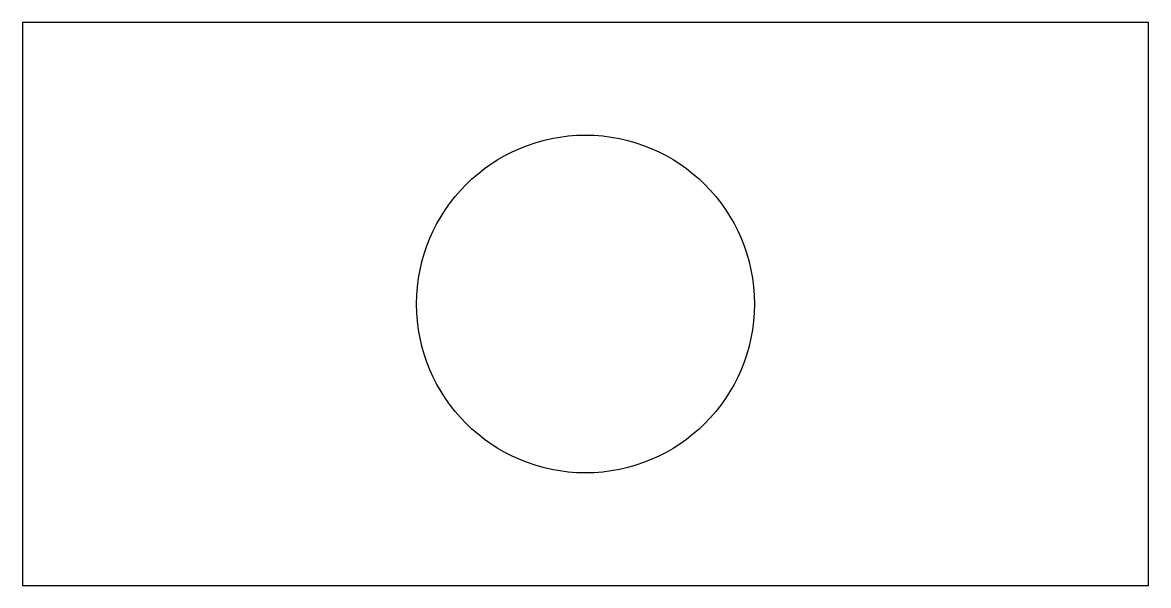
# Model space of a CAD drawing. Extents: x 0 to 100, y 0 to 50.
import ezdxf

# ---------------------------------------------------------------- set-up
doc = ezdxf.new("R2010")
doc.units = 0
doc.header["$MEASUREMENT"] = 0
doc.layers.get('0').update_dxf_attribs({"linetype": 'CONTINUOUS'})

msp = doc.modelspace()

# ---------------------------------------------------------------- linework, layer by layer
for p, q in [((100, 50), (0, 50)), ((0, 50), (0, 0)), ((100, 0), (100, 50)), ((0, 0), (100, 0))]:
    msp.add_line(p, q)
msp.add_circle((50, 25), 15)

doc.saveas('drawing.dxf')
